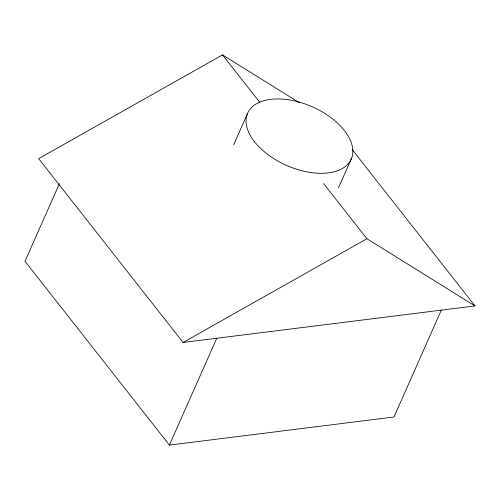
<?xml version="1.0" encoding="UTF-8"?>
<svg xmlns="http://www.w3.org/2000/svg" width="500" height="500" viewBox="0 0 500 500"><rect width="100%" height="100%" fill="white"/><g stroke="black" fill="none" stroke-linecap="round" stroke-linejoin="round"><path stroke-width="0.75" d="M59.406 183.631L25 261.275L169.412 445.1L393.969 417L441.319 310.156M233.694 144.731L247.269 114.106M169.412 445.1L216.756 338.256M338.369 188.069L351.625 158.15M299.425 102.731L222.506 54.9L38.663 158.644L183.075 342.469L475 305.938L352.25 149.688M183.075 342.469L366.919 238.725L475 305.938M222.506 54.9L259.569 102.081M323.594 183.575L366.919 238.725M254.537 141.744A56.656 32.006 23.9 0 0 346.912 165.156A56.656 32.006 23.9 0 0 296.887 101.475A56.656 32.006 23.9 0 0 254.537 141.744"/></g></svg>
